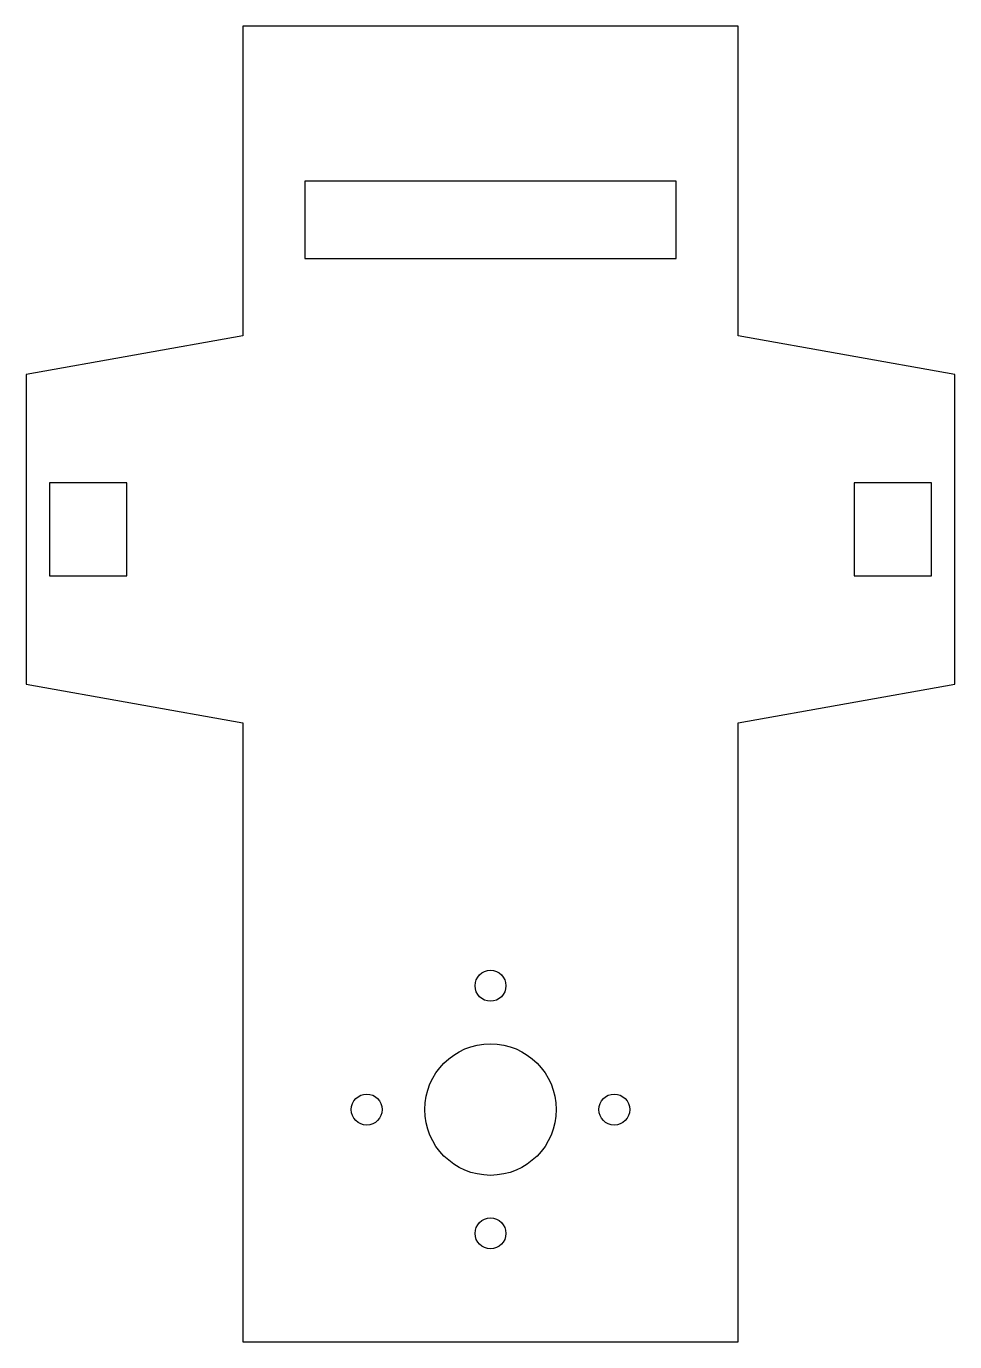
# Model space of a CAD drawing. Header units: millimetres. Extents: x -30 to 30, y -42.5 to 42.5.
import ezdxf

# ---------------------------------------------------------------- set-up
doc = ezdxf.new("R2010")
doc.units = ezdxf.units.MM

msp = doc.modelspace()

# ---------------------------------------------------------------- linework, layer by layer
at = {"color": 7, "linetype": 'Continuous', "lineweight": 25}
for p, q in [((16, 42.5), (-16, 42.5)), ((-16, 42.5), (-16, 22.5)), ((16, 22.5), (16, 42.5)), ((-12, 32.5), (-12, 27.5)), ((12, 32.5), (-12, 32.5)), ((12, 27.5), (12, 32.5)), ((-12, 27.5), (12, 27.5)), ((-16, 22.5), (-30, 20)), ((30, 20), (16, 22.5)), ((-30, 20), (-30, 0)), ((30, 0), (30, 20)), ((-23.5, 13), (-28.5, 13)), ((-28.5, 13), (-28.5, 7)), ((-23.5, 7), (-23.5, 13)), ((23.5, 13), (23.5, 7)), ((28.5, 13), (23.5, 13)), ((28.5, 7), (28.5, 13)), ((-28.5, 7), (-23.5, 7)), ((23.5, 7), (28.5, 7)), ((-30, 0), (-16, -2.5)), ((16, -2.5), (30, 0)), ((-16, -2.5), (-16, -42.5)), ((16, -42.5), (16, -2.5)), ((-16, -42.5), (16, -42.5))]:
    msp.add_line(p, q, dxfattribs=at)
for centre, radius in [((0, -19.5), 1), ((0, -27.5), 4.25), ((-8, -27.5), 1), ((8, -27.5), 1), ((0, -35.5), 1)]:
    msp.add_circle(centre, radius, dxfattribs=at)

doc.saveas('drawing.dxf')
